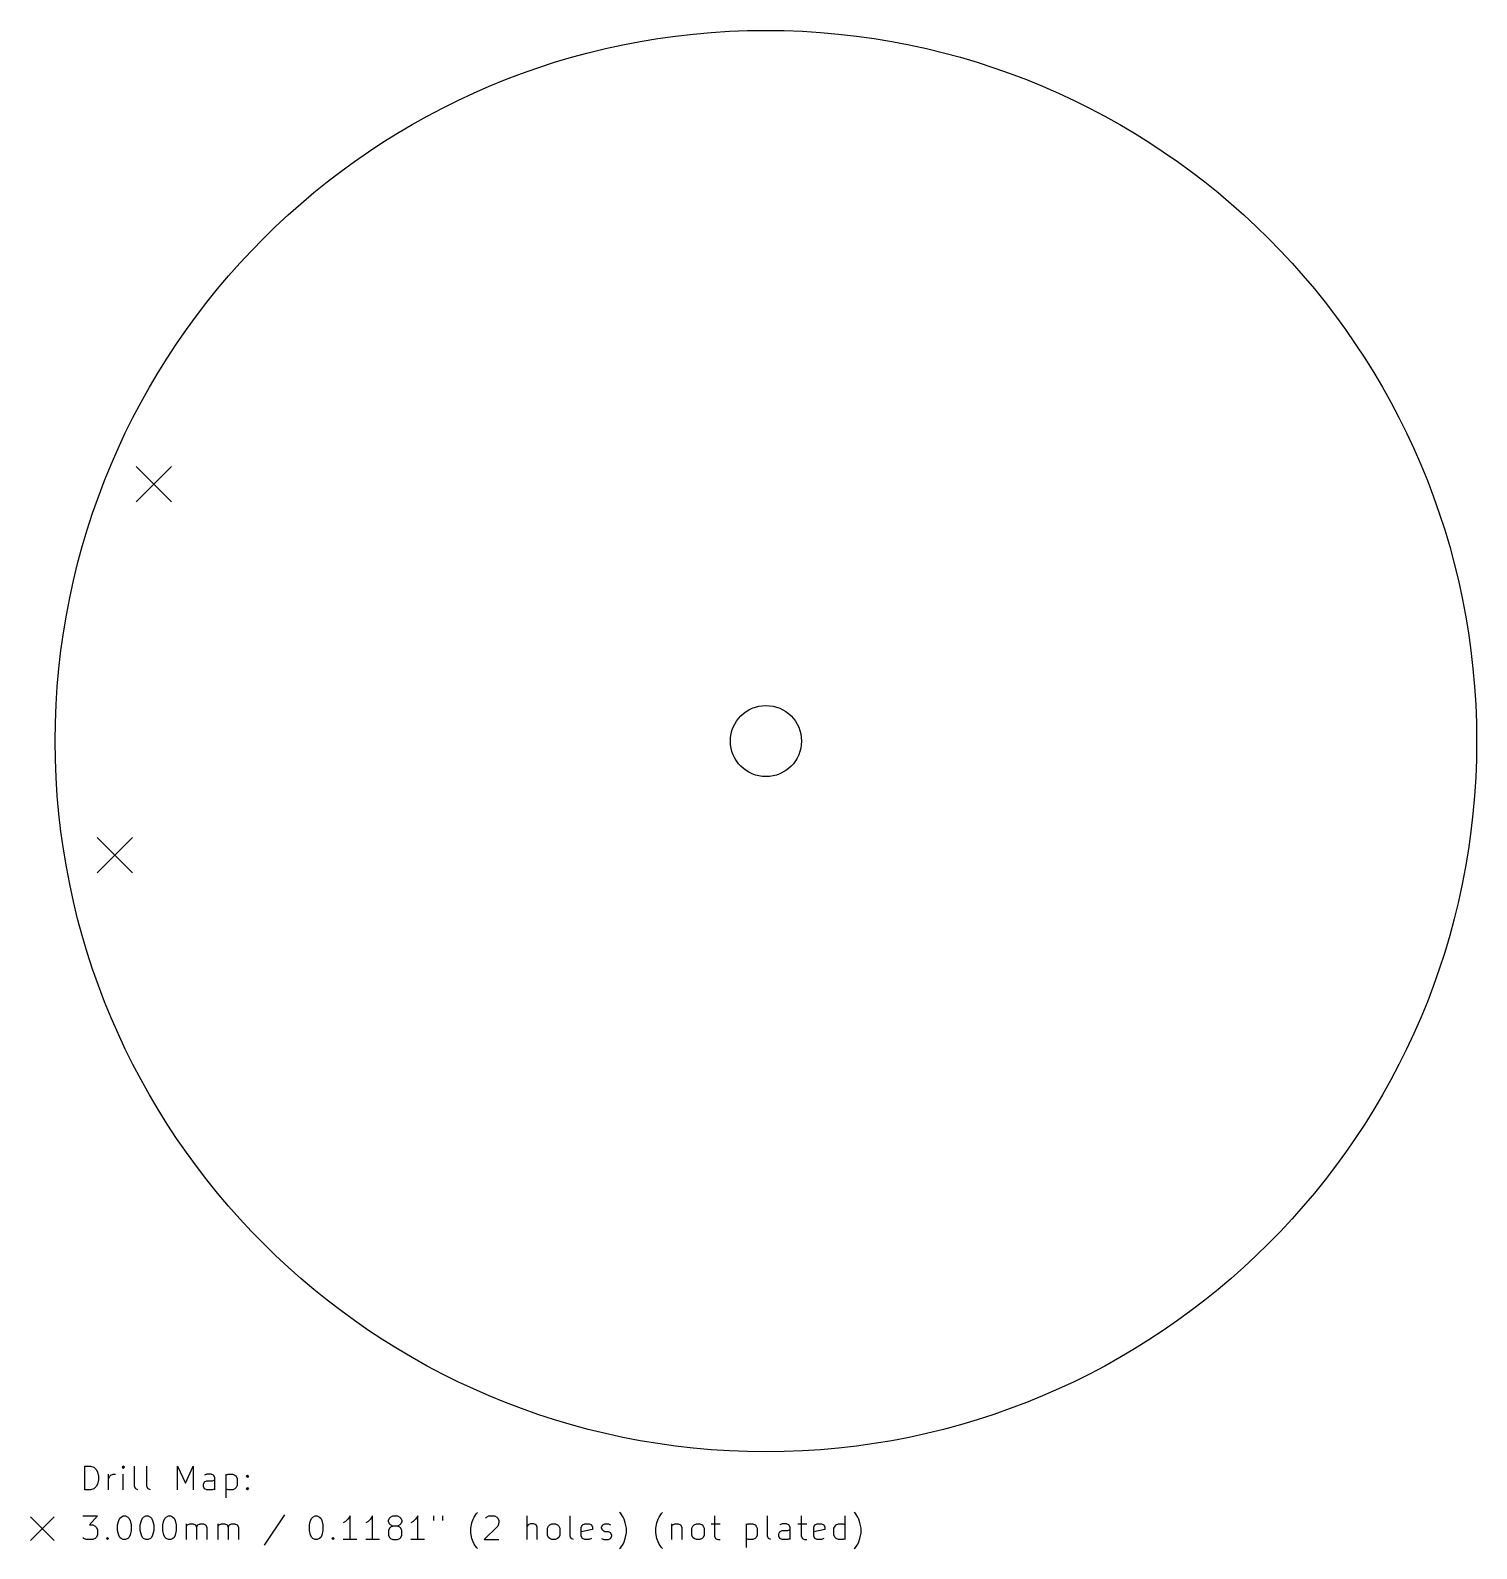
# Model space of a CAD drawing. Extents: x 38 to 160, y -168 to -40.
import ezdxf

# ---------------------------------------------------------------- set-up
doc = ezdxf.new("R2010")
doc.units = 0
doc.layers.add('BLACK', color=7, linetype='CONTINUOUS')

msp = doc.modelspace()

# ---------------------------------------------------------------- linework, layer by layer
at = {"layer": 'BLACK', "linetype": 'CONTINUOUS'}
for p, q in [((46.823514, -76.806281), (49.823514, -79.806281)), ((49.823514, -76.806281), (46.823514, -79.806281)), ((43.530867, -108.13372), (46.530867, -111.13372)), ((46.530867, -108.13372), (43.530867, -111.13372)), ((42.507768, -163.214838), (42.507768, -161.214838)), ((42.507768, -161.214838), (42.983958, -161.214838)), ((42.983958, -161.214838), (43.269673, -161.310076)), ((43.269673, -161.310076), (43.460149, -161.500552)), ((43.460149, -161.500552), (43.555387, -161.691028)), ((45.745863, -161.214838), (45.650625, -161.310076)), ((45.650625, -161.310076), (45.745863, -161.405314)), ((45.841101, -161.310076), (45.745863, -161.214838)), ((45.745863, -161.214838), (45.745863, -161.405314)), ((45.745863, -161.405314), (45.841101, -161.310076)), ((46.698244, -162.929123), (46.698244, -161.214838)), ((47.745863, -162.929123), (47.745863, -161.214838)), ((50.317292, -163.214838), (50.317292, -161.214838)), ((50.317292, -161.214838), (50.983959, -162.643409)), ((50.983959, -162.643409), (51.650625, -161.214838)), ((51.650625, -161.214838), (51.650625, -163.214838)), ((43.555387, -162.738647), (43.460149, -162.929123)), ((43.555387, -161.691028), (43.650625, -162.07198)), ((43.650625, -162.357695), (43.555387, -162.738647)), ((43.650625, -162.07198), (43.650625, -162.357695)), ((44.507768, -163.214838), (44.507768, -161.881504)), ((44.507768, -162.262457), (44.603006, -162.07198)), ((44.603006, -162.07198), (44.698244, -161.976742)), ((44.698244, -161.976742), (44.88872, -161.881504)), ((44.88872, -161.881504), (45.079197, -161.881504)), ((45.745863, -163.214838), (45.745863, -161.881504)), ((52.507768, -162.738647), (52.603006, -162.548171)), ((52.507768, -162.929123), (52.507768, -162.738647)), ((52.793482, -161.881504), (52.603006, -161.976742)), ((52.603006, -162.548171), (52.793482, -162.452933)), ((53.174435, -161.881504), (52.793482, -161.881504)), ((52.793482, -162.452933), (53.269673, -162.452933)), ((53.364911, -161.976742), (53.174435, -161.881504)), ((53.269673, -162.452933), (53.460149, -162.357695)), ((53.460149, -162.167219), (53.364911, -161.976742)), ((53.460149, -163.214838), (53.460149, -162.167219)), ((54.41253, -161.881504), (54.41253, -163.881504)), ((54.41253, -161.976742), (54.603006, -161.881504)), ((54.603006, -161.881504), (54.983959, -161.881504)), ((54.983959, -161.881504), (55.174435, -161.976742)), ((55.174435, -161.976742), (55.269673, -162.07198)), ((55.269673, -162.07198), (55.364911, -162.262457)), ((55.364911, -162.262457), (55.364911, -162.833885)), ((56.126816, -162.07198), (56.222054, -161.976742)), ((56.222054, -162.167219), (56.126816, -162.07198)), ((56.222054, -161.976742), (56.317292, -162.07198)), ((56.222054, -161.976742), (56.222054, -162.167219)), ((56.317292, -162.07198), (56.222054, -162.167219)), ((42.983958, -163.214838), (42.507768, -163.214838)), ((43.269673, -163.1196), (42.983958, -163.214838)), ((43.460149, -162.929123), (43.269673, -163.1196)), ((46.793482, -163.1196), (46.698244, -162.929123)), ((46.983958, -163.214838), (46.793482, -163.1196)), ((47.841101, -163.1196), (47.745863, -162.929123)), ((48.031577, -163.214838), (47.841101, -163.1196)), ((52.603006, -163.1196), (52.507768, -162.929123)), ((52.793482, -163.214838), (52.603006, -163.1196)), ((53.269673, -163.214838), (52.793482, -163.214838)), ((53.460149, -163.1196), (53.269673, -163.214838)), ((54.603006, -163.214838), (54.41253, -163.1196)), ((54.983959, -163.214838), (54.603006, -163.214838)), ((55.174435, -163.1196), (54.983959, -163.214838)), ((55.269673, -163.024361), (55.174435, -163.1196)), ((55.364911, -162.833885), (55.269673, -163.024361)), ((56.126816, -163.1196), (56.222054, -163.024361)), ((56.222054, -163.214838), (56.126816, -163.1196)), ((56.222054, -163.024361), (56.317292, -163.1196)), ((56.222054, -163.024361), (56.222054, -163.214838)), ((56.317292, -163.1196), (56.222054, -163.214838)), ((59.364912, -165.3196), (57.650627, -167.891028)), ((75.364914, -165.510076), (75.55539, -165.224361)), ((75.55539, -165.224361), (75.650629, -165.129123)), ((87.745868, -165.224361), (87.65063, -165.129123)), ((87.936344, -165.510076), (87.745868, -165.224361)), ((90.983963, -165.510076), (91.174439, -165.224361)), ((91.174439, -165.224361), (91.269678, -165.129123)), ((107.555393, -165.224361), (107.460155, -165.129123)), ((107.745869, -165.510076), (107.555393, -165.224361)), ((37.9, -165.5), (39.9, -167.5)), ((39.9, -165.5), (37.9, -167.5)), ((42.317292, -165.414838), (43.555387, -165.414838)), ((43.555387, -165.414838), (42.88872, -166.176742)), ((42.88872, -166.176742), (43.174435, -166.176742)), ((43.174435, -166.176742), (43.364911, -166.27198)), ((43.364911, -166.27198), (43.460149, -166.367219)), ((43.460149, -166.367219), (43.555387, -166.557695)), ((43.555387, -166.557695), (43.555387, -167.033885)), ((45.269673, -166.176742), (45.364911, -165.79579)), ((45.269673, -166.652933), (45.269673, -166.176742)), ((45.364911, -165.79579), (45.460149, -165.605314)), ((45.460149, -165.605314), (45.555387, -165.510076)), ((45.555387, -165.510076), (45.745863, -165.414838)), ((45.745863, -165.414838), (45.93634, -165.414838)), ((45.93634, -165.414838), (46.126816, -165.510076)), ((46.126816, -165.510076), (46.222054, -165.605314)), ((46.222054, -165.605314), (46.317292, -165.79579)), ((46.317292, -165.79579), (46.41253, -166.176742)), ((46.41253, -166.176742), (46.41253, -166.652933)), ((47.174435, -166.176742), (47.269673, -165.79579)), ((47.174435, -166.652933), (47.174435, -166.176742)), ((47.269673, -165.79579), (47.364911, -165.605314)), ((47.364911, -165.605314), (47.460149, -165.510076)), ((47.460149, -165.510076), (47.650625, -165.414838)), ((47.650625, -165.414838), (47.841102, -165.414838)), ((47.841102, -165.414838), (48.031578, -165.510076)), ((48.031578, -165.510076), (48.126816, -165.605314)), ((48.126816, -165.605314), (48.222054, -165.79579)), ((48.222054, -165.79579), (48.317292, -166.176742)), ((48.317292, -166.176742), (48.317292, -166.652933)), ((49.079197, -166.176742), (49.174435, -165.79579)), ((49.079197, -166.652933), (49.079197, -166.176742)), ((49.174435, -165.79579), (49.269673, -165.605314)), ((49.269673, -165.605314), (49.364911, -165.510076)), ((49.364911, -165.510076), (49.555387, -165.414838)), ((49.555387, -165.414838), (49.745864, -165.414838)), ((49.745864, -165.414838), (49.93634, -165.510076)), ((49.93634, -165.510076), (50.031578, -165.605314)), ((50.031578, -165.605314), (50.126816, -165.79579)), ((50.126816, -165.79579), (50.222054, -166.176742)), ((50.222054, -166.176742), (50.222054, -166.652933)), ((51.079197, -167.414838), (51.079197, -166.081504)), ((51.079197, -166.27198), (51.174435, -166.176742)), ((51.174435, -166.176742), (51.364911, -166.081504)), ((51.364911, -166.081504), (51.650626, -166.081504)), ((51.650626, -166.081504), (51.841102, -166.176742)), ((51.841102, -166.176742), (51.93634, -166.367219)), ((51.93634, -166.367219), (52.031578, -166.176742)), ((51.93634, -166.367219), (51.93634, -167.414838)), ((52.031578, -166.176742), (52.222054, -166.081504)), ((52.222054, -166.081504), (52.507768, -166.081504)), ((52.507768, -166.081504), (52.698245, -166.176742)), ((52.698245, -166.176742), (52.793483, -166.367219)), ((52.793483, -166.367219), (52.793483, -167.414838)), ((53.745864, -167.414838), (53.745864, -166.081504)), ((53.745864, -166.27198), (53.841102, -166.176742)), ((53.841102, -166.176742), (54.031578, -166.081504)), ((54.031578, -166.081504), (54.317293, -166.081504)), ((54.317293, -166.081504), (54.507769, -166.176742)), ((54.507769, -166.176742), (54.603007, -166.367219)), ((54.603007, -166.367219), (54.698245, -166.176742)), ((54.603007, -166.367219), (54.603007, -167.414838)), ((54.698245, -166.176742), (54.888721, -166.081504)), ((54.888721, -166.081504), (55.174435, -166.081504)), ((55.174435, -166.081504), (55.364912, -166.176742)), ((55.364912, -166.176742), (55.46015, -166.367219)), ((55.46015, -166.367219), (55.46015, -167.414838)), ((61.460151, -166.176742), (61.555389, -165.79579)), ((61.460151, -166.652933), (61.460151, -166.176742)), ((61.555389, -165.79579), (61.650627, -165.605314)), ((61.650627, -165.605314), (61.745865, -165.510076)), ((61.745865, -165.510076), (61.936341, -165.414838)), ((61.936341, -165.414838), (62.126818, -165.414838)), ((62.126818, -165.414838), (62.317294, -165.510076)), ((62.317294, -165.510076), (62.412532, -165.605314)), ((62.412532, -165.605314), (62.50777, -165.79579)), ((62.50777, -165.79579), (62.603008, -166.176742)), ((62.603008, -166.176742), (62.603008, -166.652933)), ((64.50777, -165.891028), (64.317294, -165.986266)), ((64.698246, -165.700552), (64.50777, -165.891028)), ((64.888722, -165.414838), (64.698246, -165.700552)), ((64.888722, -167.414838), (64.888722, -165.414838)), ((66.412532, -165.891028), (66.222056, -165.986266)), ((66.603008, -165.700552), (66.412532, -165.891028)), ((66.793484, -165.414838), (66.603008, -165.700552)), ((66.793484, -167.414838), (66.793484, -165.414838)), ((68.126818, -165.79579), (68.222056, -165.605314)), ((68.126818, -165.891028), (68.126818, -165.79579)), ((68.222056, -166.081504), (68.126818, -165.891028)), ((68.222056, -166.462457), (68.126818, -166.652933)), ((68.222056, -165.605314), (68.317294, -165.510076)), ((68.317294, -166.176742), (68.222056, -166.081504)), ((68.317294, -166.367219), (68.222056, -166.462457)), ((68.317294, -165.510076), (68.50777, -165.414838)), ((68.50777, -166.27198), (68.317294, -166.176742)), ((68.50777, -166.27198), (68.317294, -166.367219)), ((68.50777, -165.414838), (68.888723, -165.414838)), ((68.888723, -166.27198), (68.50777, -166.27198)), ((68.888723, -165.414838), (69.079199, -165.510076)), ((69.079199, -166.176742), (68.888723, -166.27198)), ((69.079199, -166.367219), (68.888723, -166.27198)), ((69.079199, -165.510076), (69.174437, -165.605314)), ((69.174437, -166.081504), (69.079199, -166.176742)), ((69.174437, -166.462457), (69.079199, -166.367219)), ((69.174437, -165.605314), (69.269675, -165.79579)), ((69.269675, -165.891028), (69.174437, -166.081504)), ((69.269675, -166.652933), (69.174437, -166.462457)), ((69.269675, -165.79579), (69.269675, -165.891028)), ((70.222056, -165.891028), (70.03158, -165.986266)), ((70.412532, -165.700552), (70.222056, -165.891028)), ((70.603008, -165.414838), (70.412532, -165.700552)), ((70.603008, -167.414838), (70.603008, -165.414838)), ((71.936342, -165.414838), (71.936342, -165.79579)), ((72.698247, -165.414838), (72.698247, -165.79579)), ((75.0792, -166.462457), (75.174438, -165.986266)), ((75.0792, -166.843409), (75.0792, -166.462457)), ((75.174438, -165.986266), (75.269676, -165.700552)), ((75.269676, -165.700552), (75.364914, -165.510076)), ((77.364914, -166.27198), (76.222057, -167.414838)), ((76.317295, -165.605314), (76.412533, -165.510076)), ((76.412533, -165.510076), (76.603009, -165.414838)), ((76.603009, -165.414838), (77.0792, -165.414838)), ((77.0792, -165.414838), (77.269676, -165.510076)), ((77.269676, -165.510076), (77.364914, -165.605314)), ((77.364914, -165.605314), (77.460152, -165.79579)), ((77.460152, -165.986266), (77.364914, -166.27198)), ((77.460152, -165.79579), (77.460152, -165.986266)), ((79.841105, -167.414838), (79.841105, -165.414838)), ((79.936343, -166.176742), (79.841105, -166.27198)), ((80.126819, -166.081504), (79.936343, -166.176742)), ((80.412534, -166.081504), (80.126819, -166.081504)), ((80.60301, -166.176742), (80.412534, -166.081504)), ((80.698248, -166.367219), (80.60301, -166.176742)), ((80.698248, -167.414838), (80.698248, -166.367219)), ((81.555391, -166.462457), (81.650629, -166.27198)), ((81.555391, -167.033885), (81.555391, -166.462457)), ((81.650629, -166.27198), (81.745867, -166.176742)), ((81.745867, -166.176742), (81.936343, -166.081504)), ((81.936343, -166.081504), (82.222058, -166.081504)), ((82.222058, -166.081504), (82.412534, -166.176742)), ((82.412534, -166.176742), (82.507772, -166.27198)), ((82.507772, -166.27198), (82.60301, -166.462457)), ((82.60301, -166.462457), (82.60301, -167.033885)), ((83.460153, -167.129123), (83.460153, -165.414838)), ((84.412534, -166.367219), (84.507772, -166.176742)), ((84.412534, -167.129123), (84.412534, -166.367219)), ((85.364915, -166.557695), (84.412534, -166.748171)), ((84.507772, -166.176742), (84.698248, -166.081504)), ((84.698248, -166.081504), (85.079201, -166.081504)), ((85.079201, -166.081504), (85.269677, -166.176742)), ((85.269677, -166.176742), (85.364915, -166.367219)), ((85.364915, -166.367219), (85.364915, -166.557695)), ((86.12682, -166.367219), (86.222058, -166.176742)), ((86.12682, -166.462457), (86.12682, -166.367219)), ((86.222058, -166.652933), (86.12682, -166.462457)), ((86.222058, -166.176742), (86.412534, -166.081504)), ((86.412534, -166.081504), (86.698248, -166.081504)), ((86.698248, -166.081504), (86.888725, -166.176742)), ((88.031582, -165.700552), (87.936344, -165.510076)), ((88.12682, -165.986266), (88.031582, -165.700552)), ((88.222058, -166.462457), (88.12682, -165.986266)), ((88.222058, -166.843409), (88.222058, -166.462457)), ((90.698249, -166.462457), (90.793487, -165.986266)), ((90.698249, -166.843409), (90.698249, -166.462457)), ((90.793487, -165.986266), (90.888725, -165.700552)), ((90.888725, -165.700552), (90.983963, -165.510076)), ((92.031582, -166.081504), (92.031582, -167.414838)), ((92.031582, -166.27198), (92.12682, -166.176742)), ((92.12682, -166.176742), (92.317296, -166.081504)), ((92.317296, -166.081504), (92.603011, -166.081504)), ((92.603011, -166.081504), (92.793487, -166.176742)), ((92.793487, -166.176742), (92.888725, -166.367219)), ((92.888725, -166.367219), (92.888725, -167.414838)), ((93.745868, -166.462457), (93.841106, -166.27198)), ((93.745868, -167.033885), (93.745868, -166.462457)), ((93.841106, -166.27198), (93.936344, -166.176742)), ((93.936344, -166.176742), (94.12682, -166.081504)), ((94.12682, -166.081504), (94.412535, -166.081504)), ((94.412535, -166.081504), (94.603011, -166.176742)), ((94.603011, -166.176742), (94.698249, -166.27198)), ((94.698249, -166.27198), (94.793487, -166.462457)), ((94.793487, -166.462457), (94.793487, -167.033885)), ((95.364916, -166.081504), (96.12682, -166.081504)), ((95.65063, -165.414838), (95.65063, -167.129123)), ((98.317297, -166.081504), (98.317297, -168.081504)), ((98.317297, -166.176742), (98.507773, -166.081504)), ((98.507773, -166.081504), (98.888726, -166.081504)), ((98.888726, -166.081504), (99.079202, -166.176742)), ((99.079202, -166.176742), (99.17444, -166.27198)), ((99.17444, -166.27198), (99.269678, -166.462457)), ((99.269678, -166.462457), (99.269678, -167.033885)), ((100.126821, -167.129123), (100.126821, -165.414838)), ((101.364916, -166.081504), (101.17444, -166.176742)), ((101.745869, -166.081504), (101.364916, -166.081504)), ((101.936345, -166.176742), (101.745869, -166.081504)), ((101.841107, -166.652933), (102.031583, -166.557695)), ((102.031583, -166.367219), (101.936345, -166.176742)), ((102.031583, -167.414838), (102.031583, -166.367219)), ((102.69825, -166.081504), (103.460154, -166.081504)), ((102.983964, -165.414838), (102.983964, -167.129123)), ((104.031583, -166.367219), (104.126821, -166.176742)), ((104.031583, -167.129123), (104.031583, -166.367219)), ((104.983964, -166.557695), (104.031583, -166.748171)), ((104.126821, -166.176742), (104.317297, -166.081504)), ((104.317297, -166.081504), (104.69825, -166.081504)), ((104.69825, -166.081504), (104.888726, -166.176742)), ((104.888726, -166.176742), (104.983964, -166.367219)), ((104.983964, -166.367219), (104.983964, -166.557695)), ((105.745869, -166.462457), (105.841107, -166.27198)), ((105.745869, -167.033885), (105.745869, -166.462457)), ((105.841107, -166.27198), (105.936345, -166.176742)), ((105.936345, -166.176742), (106.126821, -166.081504)), ((106.126821, -166.081504), (106.507774, -166.081504)), ((106.507774, -166.081504), (106.69825, -166.176742)), ((106.69825, -167.414838), (106.69825, -165.414838)), ((107.841107, -165.700552), (107.745869, -165.510076)), ((107.936345, -165.986266), (107.841107, -165.700552)), ((108.031583, -166.462457), (107.936345, -165.986266)), ((108.031583, -166.843409), (108.031583, -166.462457)), ((42.41253, -167.3196), (42.317292, -167.224361)), ((42.603006, -167.414838), (42.41253, -167.3196)), ((43.174435, -167.414838), (42.603006, -167.414838)), ((43.364911, -167.3196), (43.174435, -167.414838)), ((43.460149, -167.224361), (43.364911, -167.3196)), ((43.555387, -167.033885), (43.460149, -167.224361)), ((44.317292, -167.3196), (44.41253, -167.224361)), ((44.41253, -167.414838), (44.317292, -167.3196)), ((44.41253, -167.224361), (44.507768, -167.3196)), ((44.41253, -167.224361), (44.41253, -167.414838)), ((44.507768, -167.3196), (44.41253, -167.414838)), ((45.364911, -167.033885), (45.269673, -166.652933)), ((45.460149, -167.224361), (45.364911, -167.033885)), ((45.555387, -167.3196), (45.460149, -167.224361)), ((45.745863, -167.414838), (45.555387, -167.3196)), ((45.93634, -167.414838), (45.745863, -167.414838)), ((46.126816, -167.3196), (45.93634, -167.414838)), ((46.222054, -167.224361), (46.126816, -167.3196)), ((46.317292, -167.033885), (46.222054, -167.224361)), ((46.41253, -166.652933), (46.317292, -167.033885)), ((47.269673, -167.033885), (47.174435, -166.652933)), ((47.364911, -167.224361), (47.269673, -167.033885)), ((47.460149, -167.3196), (47.364911, -167.224361)), ((47.650625, -167.414838), (47.460149, -167.3196)), ((47.841102, -167.414838), (47.650625, -167.414838)), ((48.031578, -167.3196), (47.841102, -167.414838)), ((48.126816, -167.224361), (48.031578, -167.3196)), ((48.222054, -167.033885), (48.126816, -167.224361)), ((48.317292, -166.652933), (48.222054, -167.033885)), ((49.174435, -167.033885), (49.079197, -166.652933)), ((49.269673, -167.224361), (49.174435, -167.033885)), ((49.364911, -167.3196), (49.269673, -167.224361)), ((49.555387, -167.414838), (49.364911, -167.3196)), ((49.745864, -167.414838), (49.555387, -167.414838)), ((49.93634, -167.3196), (49.745864, -167.414838)), ((50.031578, -167.224361), (49.93634, -167.3196)), ((50.126816, -167.033885), (50.031578, -167.224361)), ((50.222054, -166.652933), (50.126816, -167.033885)), ((61.555389, -167.033885), (61.460151, -166.652933)), ((61.650627, -167.224361), (61.555389, -167.033885)), ((61.745865, -167.3196), (61.650627, -167.224361)), ((61.936341, -167.414838), (61.745865, -167.3196)), ((62.126818, -167.414838), (61.936341, -167.414838)), ((62.317294, -167.3196), (62.126818, -167.414838)), ((62.412532, -167.224361), (62.317294, -167.3196)), ((62.50777, -167.033885), (62.412532, -167.224361)), ((62.603008, -166.652933), (62.50777, -167.033885)), ((63.364913, -167.3196), (63.460151, -167.224361)), ((63.460151, -167.414838), (63.364913, -167.3196)), ((63.460151, -167.224361), (63.555389, -167.3196)), ((63.460151, -167.224361), (63.460151, -167.414838)), ((63.555389, -167.3196), (63.460151, -167.414838)), ((65.460151, -167.414838), (64.317294, -167.414838)), ((67.364913, -167.414838), (66.222056, -167.414838)), ((68.126818, -166.652933), (68.126818, -167.033885)), ((68.126818, -167.033885), (68.222056, -167.224361)), ((68.222056, -167.224361), (68.317294, -167.3196)), ((68.317294, -167.3196), (68.50777, -167.414838)), ((68.50777, -167.414838), (68.888723, -167.414838)), ((68.888723, -167.414838), (69.079199, -167.3196)), ((69.079199, -167.3196), (69.174437, -167.224361)), ((69.174437, -167.224361), (69.269675, -167.033885)), ((69.269675, -167.033885), (69.269675, -166.652933)), ((71.174437, -167.414838), (70.03158, -167.414838)), ((75.174438, -167.3196), (75.0792, -166.843409)), ((75.269676, -167.605314), (75.174438, -167.3196)), ((75.364914, -167.79579), (75.269676, -167.605314)), ((75.55539, -168.081504), (75.364914, -167.79579)), ((76.222057, -167.414838), (77.460152, -167.414838)), ((81.650629, -167.224361), (81.555391, -167.033885)), ((81.745867, -167.3196), (81.650629, -167.224361)), ((81.936343, -167.414838), (81.745867, -167.3196)), ((82.222058, -167.414838), (81.936343, -167.414838)), ((82.412534, -167.3196), (82.222058, -167.414838)), ((82.507772, -167.224361), (82.412534, -167.3196)), ((82.60301, -167.033885), (82.507772, -167.224361)), ((83.555391, -167.3196), (83.460153, -167.129123)), ((83.745867, -167.414838), (83.555391, -167.3196)), ((84.507772, -167.3196), (84.412534, -167.129123)), ((84.698248, -167.414838), (84.507772, -167.3196)), ((85.079201, -167.414838), (84.698248, -167.414838)), ((85.269677, -167.3196), (85.079201, -167.414838)), ((86.12682, -167.3196), (86.317296, -167.414838)), ((86.412534, -166.748171), (86.222058, -166.652933)), ((86.317296, -167.414838), (86.698248, -167.414838)), ((86.698248, -166.748171), (86.412534, -166.748171)), ((86.888725, -166.843409), (86.698248, -166.748171)), ((86.698248, -167.414838), (86.888725, -167.3196)), ((86.983963, -167.033885), (86.888725, -166.843409)), ((86.888725, -167.3196), (86.983963, -167.129123)), ((86.983963, -167.129123), (86.983963, -167.033885)), ((87.745868, -168.081504), (87.936344, -167.79579)), ((87.936344, -167.79579), (88.031582, -167.605314)), ((88.031582, -167.605314), (88.12682, -167.3196)), ((88.12682, -167.3196), (88.222058, -166.843409)), ((90.793487, -167.3196), (90.698249, -166.843409)), ((90.888725, -167.605314), (90.793487, -167.3196)), ((90.983963, -167.79579), (90.888725, -167.605314)), ((91.174439, -168.081504), (90.983963, -167.79579)), ((93.841106, -167.224361), (93.745868, -167.033885)), ((93.936344, -167.3196), (93.841106, -167.224361)), ((94.12682, -167.414838), (93.936344, -167.3196)), ((94.412535, -167.414838), (94.12682, -167.414838)), ((94.603011, -167.3196), (94.412535, -167.414838)), ((94.698249, -167.224361), (94.603011, -167.3196)), ((94.793487, -167.033885), (94.698249, -167.224361)), ((95.65063, -167.129123), (95.745868, -167.3196)), ((95.745868, -167.3196), (95.936344, -167.414838)), ((95.936344, -167.414838), (96.12682, -167.414838)), ((98.507773, -167.414838), (98.317297, -167.3196)), ((98.888726, -167.414838), (98.507773, -167.414838)), ((99.079202, -167.3196), (98.888726, -167.414838)), ((99.17444, -167.224361), (99.079202, -167.3196)), ((99.269678, -167.033885), (99.17444, -167.224361)), ((100.222059, -167.3196), (100.126821, -167.129123)), ((100.412535, -167.414838), (100.222059, -167.3196)), ((101.079202, -166.938647), (101.17444, -166.748171)), ((101.079202, -167.129123), (101.079202, -166.938647)), ((101.17444, -167.3196), (101.079202, -167.129123)), ((101.17444, -166.748171), (101.364916, -166.652933)), ((101.364916, -167.414838), (101.17444, -167.3196)), ((101.364916, -166.652933), (101.841107, -166.652933)), ((101.841107, -167.414838), (101.364916, -167.414838)), ((102.031583, -167.3196), (101.841107, -167.414838)), ((102.983964, -167.129123), (103.079202, -167.3196)), ((103.079202, -167.3196), (103.269678, -167.414838)), ((103.269678, -167.414838), (103.460154, -167.414838)), ((104.126821, -167.3196), (104.031583, -167.129123)), ((104.317297, -167.414838), (104.126821, -167.3196)), ((104.69825, -167.414838), (104.317297, -167.414838)), ((104.888726, -167.3196), (104.69825, -167.414838)), ((105.841107, -167.224361), (105.745869, -167.033885)), ((105.936345, -167.3196), (105.841107, -167.224361)), ((106.126821, -167.414838), (105.936345, -167.3196)), ((106.507774, -167.414838), (106.126821, -167.414838)), ((106.69825, -167.3196), (106.507774, -167.414838)), ((107.555393, -168.081504), (107.745869, -167.79579)), ((107.745869, -167.79579), (107.841107, -167.605314)), ((107.841107, -167.605314), (107.936345, -167.3196)), ((107.936345, -167.3196), (108.031583, -166.843409)), ((75.650629, -168.176742), (75.55539, -168.081504)), ((87.65063, -168.176742), (87.745868, -168.081504)), ((91.269678, -168.176742), (91.174439, -168.081504)), ((107.460155, -168.176742), (107.555393, -168.081504))]:
    msp.add_line(p, q, dxfattribs=at)
at = {"layer": 'BLACK'}
for radius in [60, 3]:
    msp.add_circle((100, -100), radius, dxfattribs=at)

doc.saveas('drawing.dxf')
